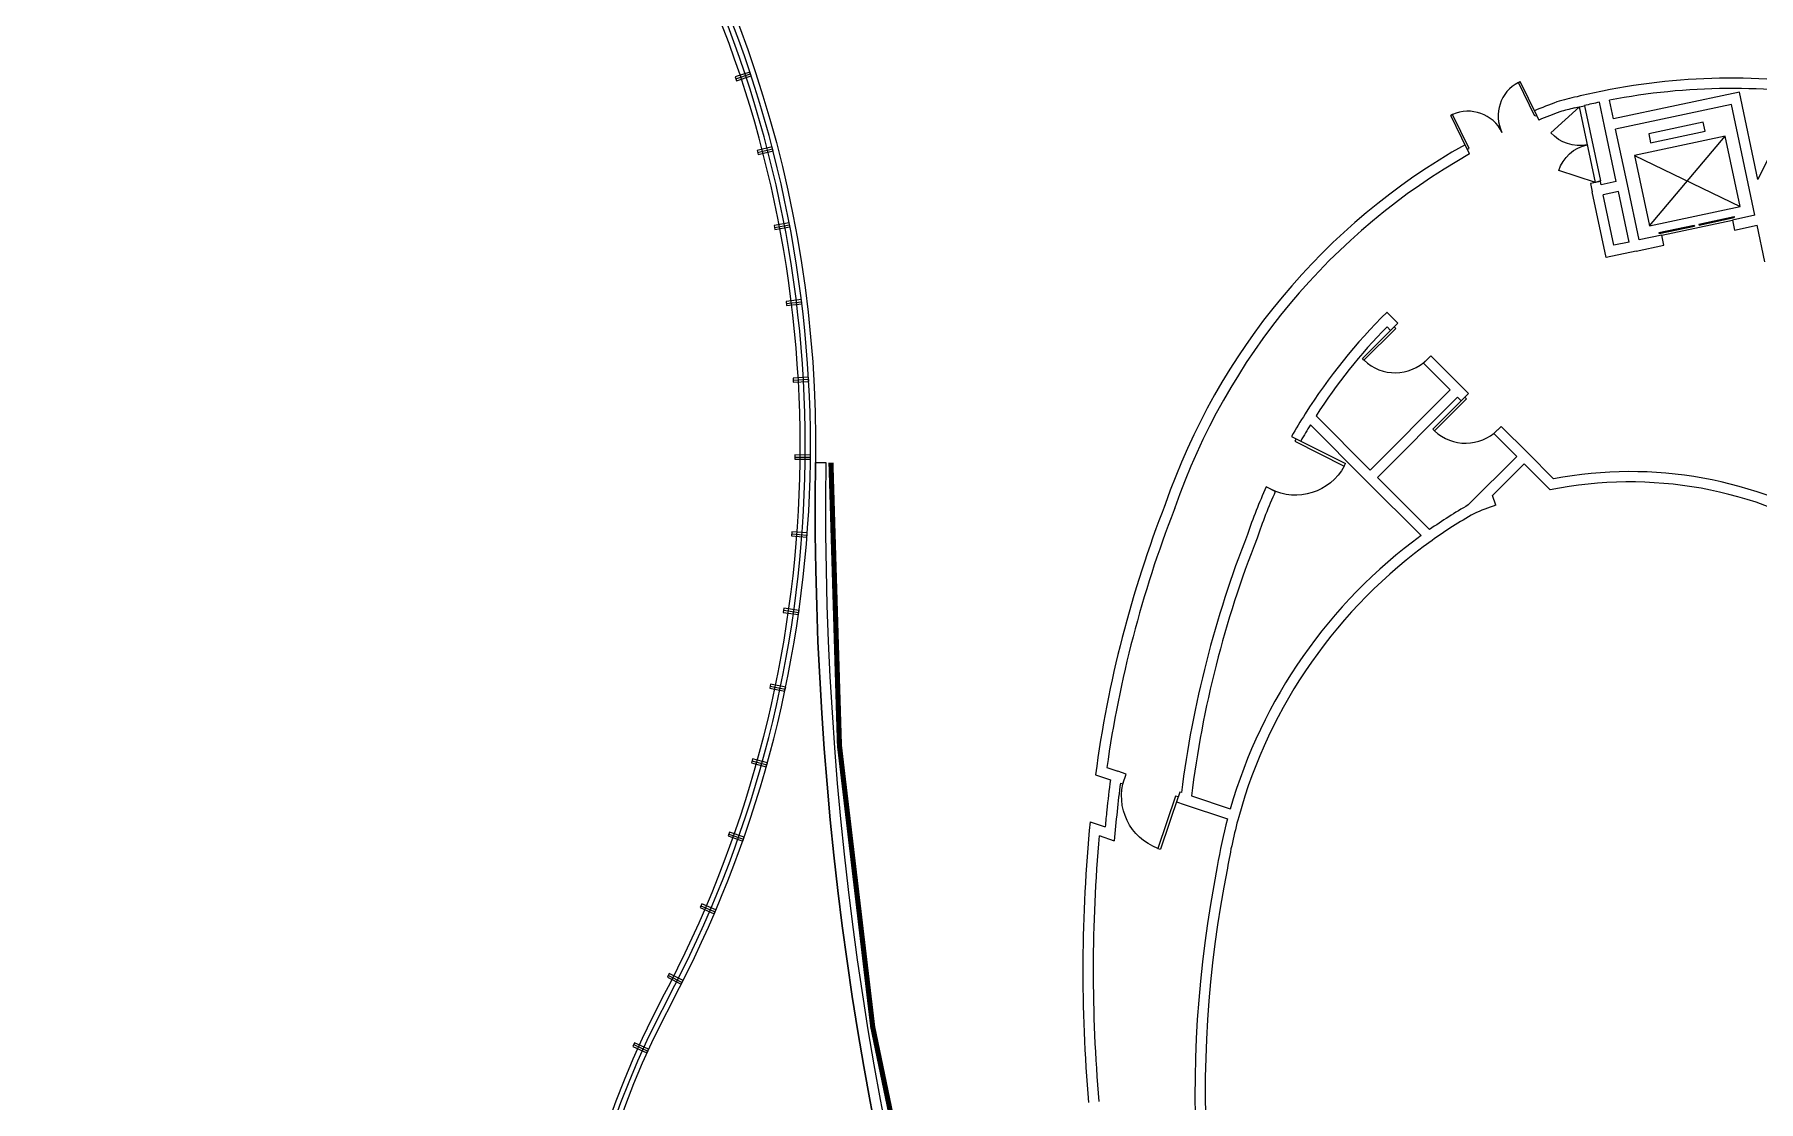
# Model space of a CAD drawing. Extents: x 36903891 to 38126251, y 2073392 to 2924740.
# Drawn here: x 37111160 to 37144653, y 2301605 to 2322325 of the extents above; entities that cross this region are included whole.
import ezdxf
from ezdxf.xclip import XClip

# ---------------------------------------------------------------- set-up
doc = ezdxf.new("R2010")
doc.units = 0
doc.header["$LTSCALE"] = 1000
doc.header["$XCLIPFRAME"] = 0
doc.linetypes.add('CENTER', pattern=[2, 1.25, -0.25, 0.25, -0.25])
doc.linetypes.add('CENTER2', pattern=[28.575, 19.05, -3.175, 3.175, -3.175])
doc.layers.get('0').update_dxf_attribs({"color": 8})
for name, color, linetype in [('#幕墙线-平面', 8, 'Continuous'), ('#轴线', 8, 'CENTER2'), ('1-WIN-1', 8, 'Continuous'), ('A-GRID', 8, 'CENTER'), ('A-STRS-HRAL', 8, 'Continuous'), ('DIM', 8, 'Continuous'), ('周边建筑', 8, 'Continuous')]:
    doc.layers.add(name, color=color, linetype=linetype)

# ---------------------------------------------------------------- blocks, each defined once
blk = doc.blocks.new('DOTE-11')
at = {"layer": '#轴线'}
for radius, end in [(146600, 183.99981), (138800, 210.18842), (130400, 210.32938), (127950, 210.37401)]:
    blk.add_arc((36780599, 2918657), radius, 324.5, end, dxfattribs=at)
blk = doc.blocks.new('FDGFH')
at = {"layer": 'A-GRID'}
blk.add_blockref('DOTE-11', (-36780599, -2918657), dxfattribs=at)
blk = doc.blocks.new('A$C80b62fe7')
at = {"layer": '#幕墙线-平面'}
for radius, start, end in [(128529, 333.50225, 195.7758), (127529, 333.53985, 195.7884)]:
    blk.add_arc((71052, 188867), radius, start, end, dxfattribs=at)
blk = doc.blocks.new('DASWQE')
at = {"layer": 'DIM', "ltscale": 10}
blk.add_blockref('A$C80b62fe7', (-71047, -188863), dxfattribs=at)
blk = doc.blocks.new('smg')
blk.add_lwpolyline([(-40, 200), (-40, -100), (40, -100), (40, 200)], close=True)
blk.add_lwpolyline([(0, -100), (0, 200)])
blk = doc.blocks.new('$DorLib2D$00000002')
at = {"layer": '1-WIN-1'}
for p, q in [((-0.5, 0), (-0.5, 0.4875)), ((-0.475, 0.4875), (-0.5, 0.4875)), ((-0.475, 0), (-0.475, 0.4875)), ((0.475, 0), (0.475, 0.4875)), ((0.475, 0.4875), (0.5, 0.4875)), ((0.5, 0), (0.5, 0.4875)), ((-0.5, 0), (-0.475, 0)), ((0.5, 0), (0.475, 0))]:
    blk.add_line(p, q, dxfattribs=at)
for centre, start, end in [((-0.4875, 0), 0, 88.53072), ((0.4875, 0), 91.46928, 180)]:
    blk.add_arc(centre, 0.4875, start, end, dxfattribs=at)
blk = doc.blocks.new('$DORLIB2D$00000127')
for points in [[(-0.533, 0.795), (-0.533, 0.69)], [(-0.033, 0.795), (-0.533, 0.795)], [(-0.033, 0.795), (-0.033, 0.69)], [(0.533, 0.795), (0.033, 0.795)], [(0.033, 0.795), (0.033, 0.69)], [(0.533, 0.795), (0.533, 0.69)], [(-0.033, 0.69), (-0.533, 0.69)], [(0.5, 0.5), (-0.5, 0.5)], [(0.533, 0.69), (0.033, 0.69)]]:
    blk.add_lwpolyline(points)
blk = doc.blocks.new('$DorLib2D$00000231')
for p, q in [((-0.5, 0), (-0.25, 0.433)), ((0.5, 0), (0.25, 0.433))]:
    blk.add_line(p, q)
for centre, start, end in [((-0.5, 0), 0, 60), ((0.5, 0), 120, 180)]:
    blk.add_arc(centre, 0.5, start, end)
blk = doc.blocks.new('$DorLib2D$00000001')
for p, q in [((0.45, 0.975), (0.5, 0.975)), ((0.45, 0), (0.45, 0.975)), ((0.5, 0), (0.5, 0.975)), ((0.5, 0), (0.45, 0))]:
    blk.add_line(p, q)
blk.add_arc((0.475, 0), 0.975, 91.4693, 180)
blk = doc.blocks.new('A$C216ef243')
at = {"layer": '周边建筑'}
for p, q in [((33124, 34561), (30678, 34041)), ((33484, 32865), (33124, 34561)), ((29142, 34200), (29230, 34020)), ((29917, 34255), (30113, 34296)), ((30113, 34296), (30112, 34302)), ((30503, 33901), (30405, 34367)), ((30678, 34041), (30601, 34406)), ((32970, 34323), (30720, 33845)), ((33348, 32542), (32970, 34323)), ((30732, 32825), (30503, 33901)), ((30949, 32769), (30720, 33845)), ((32420, 33976), (31363, 33752)), ((32456, 33805), (32420, 33976)), ((34103, 34117), (33484, 32865)), ((27882, 33362), (27795, 33542)), ((32845, 33709), (31084, 33335)), ((31363, 33752), (31400, 33581)), ((31375, 31965), (32845, 33709)), ((31400, 33581), (32456, 33805)), ((33136, 32340), (32845, 33709)), ((31084, 33335), (31375, 31965)), ((31084, 33335), (33136, 32340)), ((30425, 32829), (30229, 32788)), ((30439, 32763), (30425, 32829)), ((30732, 32825), (30439, 32763)), ((30229, 32788), (30264, 32624)), ((30534, 31352), (30264, 32624)), ((30774, 32630), (30480, 32567)), ((30688, 31589), (30480, 32567)), ((30982, 31652), (30774, 32630)), ((31177, 31693), (30949, 32769)), ((33427, 32171), (33348, 32542)), ((31375, 31965), (33136, 32340)), ((33427, 32171), (32987, 32078)), ((32987, 32078), (33028, 31882)), ((33028, 31882), (33469, 31976)), ((33619, 31268), (33469, 31976)), ((30982, 31652), (30688, 31589)), ((31121, 31477), (31659, 31591)), ((31617, 31787), (31177, 31693)), ((31659, 31591), (31617, 31787)), ((31121, 31477), (30534, 31352)), ((26491, 30078), (26278, 30290)), ((26279, 30007), (26349, 29936)), ((26349, 29936), (26491, 30078)), ((27127, 29441), (26986, 29300)), ((26986, 29300), (27506, 28779)), ((27719, 28850), (27127, 29441)), ((27860, 28709), (27719, 28850)), ((25951, 27224), (27506, 28779)), ((26092, 27082), (27648, 28638)), ((27648, 28638), (27719, 28567)), ((27719, 28567), (27860, 28709)), ((24899, 28275), (25951, 27224)), ((24425, 27878), (24604, 27787)), ((24790, 28101), (25880, 27011)), ((28496, 28072), (28355, 27931)), ((28355, 27931), (28798, 27487)), ((29011, 27558), (28496, 28072)), ((27857, 26546), (28798, 27487)), ((29011, 27558), (29515, 27054)), ((28326, 26732), (28940, 27346)), ((28940, 27346), (29449, 26837)), ((24108, 26806), (23929, 26896)), ((25880, 27011), (26941, 25951)), ((26092, 27082), (27106, 26069)), ((28326, 26732), (28326, 26732)), ((28393, 26544), (28326, 26732)), ((20836, 21445), (21047, 21374)), ((20616, 21308), (20905, 21211)), ((21209, 21320), (21047, 21374)), ((21099, 21146), (21145, 21130)), ((21145, 21130), (21209, 21320)), ((22252, 20971), (22188, 20781)), ((22188, 20781), (22337, 20731)), ((22285, 20960), (22252, 20971)), ((22478, 20895), (23233, 20642)), ((22337, 20731), (23179, 20449)), ((20512, 20394), (20804, 20296)), ((20687, 20124), (20980, 20026))]:
    blk.add_line(p, q, dxfattribs=at)
at = {"layer": '周边建筑', "ltscale": 2}
for points in [[(-33113, 45655, -0.205425), (-1792, 49961, -0.341409), (15176, 27370)], [(29498, -13499, -0.177247), (15176, 27370)]]:
    blk.add_lwpolyline(points, format="xyb", dxfattribs=at)
at = {"layer": '周边建筑'}
blk.add_lwpolyline([(30113, 34296), (30423, 32837), (30327, 32808), (30015, 34276)], close=True, dxfattribs=at)
blk.add_lwpolyline([(15176, 27370), (15376, 27368)], dxfattribs=at)
at = {"layer": '周边建筑', "const_width": 100}
blk.add_lwpolyline([(29729, -13308, -0.177247), (15476, 27366, -0.177247)], format="xyb", dxfattribs=at)
at = {"layer": '周边建筑', "ltscale": 5}
blk.add_arc((0, 0), 65000, 322.26362, 219.12201, dxfattribs=at)
at = {"layer": '周边建筑'}
for centre, radius, start, end in [((-7922, 27689), 22800, 331.983, 74.6112), ((-7922, 27689), 22900, 331.983, 74.6112), ((-7922, 27689), 23000, 331.983, 74.6112), ((32982, 22025), 12808, 79.461, 101.3451), ((32982, 22025), 12808, 101.3451, 103.5991), ((32982, 22025), 12608, 80.0626, 100.8854), ((34078, 22381), 12808, 110.5801, 112.6668), ((34078, 22381), 12608, 110.6211, 112.6135), ((32982, 22025), 12808, 103.5991, 105.4199), ((32982, 22025), 12608, 104.067, 105.3789), ((32982, 22025), 12608, 101.7944, 103.1577), ((34078, 22381), 12808, 119.3807, 160.9721), ((34078, 22381), 12608, 119.434, 160.9812), ((34078, 22381), 11108, 134.602, 147.7145), ((34078, 22381), 10908, 135.6452, 147.2949), ((34078, 22381), 11108, 147.7145, 150.3415), ((34078, 22381), 10908, 148.3723, 150.2894), ((78170, 26502), 63000, 179.2098, 219.41431), ((78170, 26502), 63000, 179.2098, 219.41431), ((78170, 26502), 62800, 179.2098, 219.41431), ((30997, 19220), 7973, 58.788, 100.7116), ((34078, 22381), 11108, 156.0176, 161.1477), ((34078, 22381), 10908, 156.0697, 161.1716), ((30997, 19220), 7773, 57.9945, 101.4872), ((43004, 18330), 22586, 158.6396, 172.4246), ((43004, 18330), 22586, 158.6396, 158.7362), ((34078, 22381), 12808, 160.9812, 161.1612), ((43004, 18330), 22386, 158.6344, 158.7362), ((34078, 22381), 12608, 160.9812, 161.1612), ((32832, 17886), 9987, 119.8753, 124.985), ((30997, 19220), 7773, 109.57, 112.9715), ((43004, 18330), 22386, 158.7362, 172.0025), ((32832, 17886), 9787, 119.8332, 125.4708), ((43004, 18330), 20886, 158.5432, 172.7682), ((43004, 18330), 20686, 158.5306, 172.8788), ((32832, 17886), 9987, 126.1482, 163.9835), ((32832, 17886), 9787, 125.4708, 164.5891), ((43004, 18330), 22286, 172.5738, 174.1129), ((43004, 18330), 22086, 172.6756, 174.1138), ((49972, 17506), 29302, 173.9072, 174.5371), ((49972, 17506), 29102, 173.9065, 175.0332), ((32832, 17886), 9987, 165.1326, 170.5491), ((32832, 17886), 9787, 164.5891, 170.5673), ((49972, 17506), 29602, 174.4024, 184.9646), ((49972, 17506), 29402, 174.8922, 184.9647), ((45255, 15101), 22709, 168.7628, 198.9522), ((45255, 15101), 22509, 168.7548, 198.9607), ((27390, 8900), 17200, 151.983, 245.4315), ((27390, 8900), 17100, 151.983, 245.4315), ((27390, 8900), 17000, 151.983, 245.4315)]:
    blk.add_arc(centre, radius, start, end, dxfattribs=at)
for p, rotation in [((13724, 34852), 288.311130935028), ((14148, 33414), 284.5416717565357), ((14476, 31950), 280.7722125780436), ((14708, 30469), 277.0027533995513), ((14842, 28975), 273.2332942210591), ((14877, 27476), 269.4638350425669), ((14814, 25977), 265.6943758640746), ((14652, 24486), 261.9249166855824), ((14393, 23009), 258.1554575070902), ((14037, 21552), 254.385998328598), ((13586, 20122), 250.6165391501058), ((13042, 18724), 246.8470799716136), ((12407, 17366), 243.0776207931213), ((11736, 16025), 245.5286302558611)]:
    blk.add_blockref('smg', p, dxfattribs=dict(at, rotation=rotation))
at = {"layer": '周边建筑', "zscale": 200}
for name, p, xscale, yscale, rotation in [('$DorLib2D$00000002', (28512, 33781), -1500, -1500, 206.0237783872588), ('$DorLib2D$00000231', (30171, 33542), -1500, 1500, 102.00000000002), ('$DORLIB2D$00000127', (32323, 31835), 1400, -200, 192.0000000000166), ('$DorLib2D$00000001', (26738, 29689), -900, -900, 314.9999999999903), ('$DorLib2D$00000001', (28107, 28320), -900, -900, 315.000000000062), ('$DorLib2D$00000001', (24267, 27342), -1100, 1100, 243.1795489826605), ('$DorLib2D$00000001', (21699, 21051), 1100, -1100, 341.4750780986648)]:
    blk.add_blockref(name, p, dxfattribs=dict(at, xscale=xscale, yscale=yscale, rotation=rotation))
blk = doc.blocks.new('CXVFG')
at = {"layer": '周边建筑'}
blk.add_blockref('A$C216ef243', (39294377.2, 1989825.2), dxfattribs=at)
blk = doc.blocks.new('JUTEWR')
at = {"layer": 'A-STRS-HRAL'}
blk.add_blockref('DASWQE', (36747505, 2929437), dxfattribs=at)
at = {"layer": 'DIM'}
for name, p in [('FDGFH', (36747510, 2929431)), ('CXVFG', (-2546868, 939616))]:
    blk.add_blockref(name, p, dxfattribs=at)

msp = doc.modelspace()

# ---------------------------------------------------------------- block references
at = {"layer": 'DIM'}
ref = msp.add_blockref('JUTEWR', (363648.3, -642797.5), dxfattribs=at)
XClip(ref).set_block_clipping_path([(36540243.0880557299, 2702892.0700622862), (36938694.1744792983, 3117037.741362222)])

doc.saveas('drawing.dxf')
